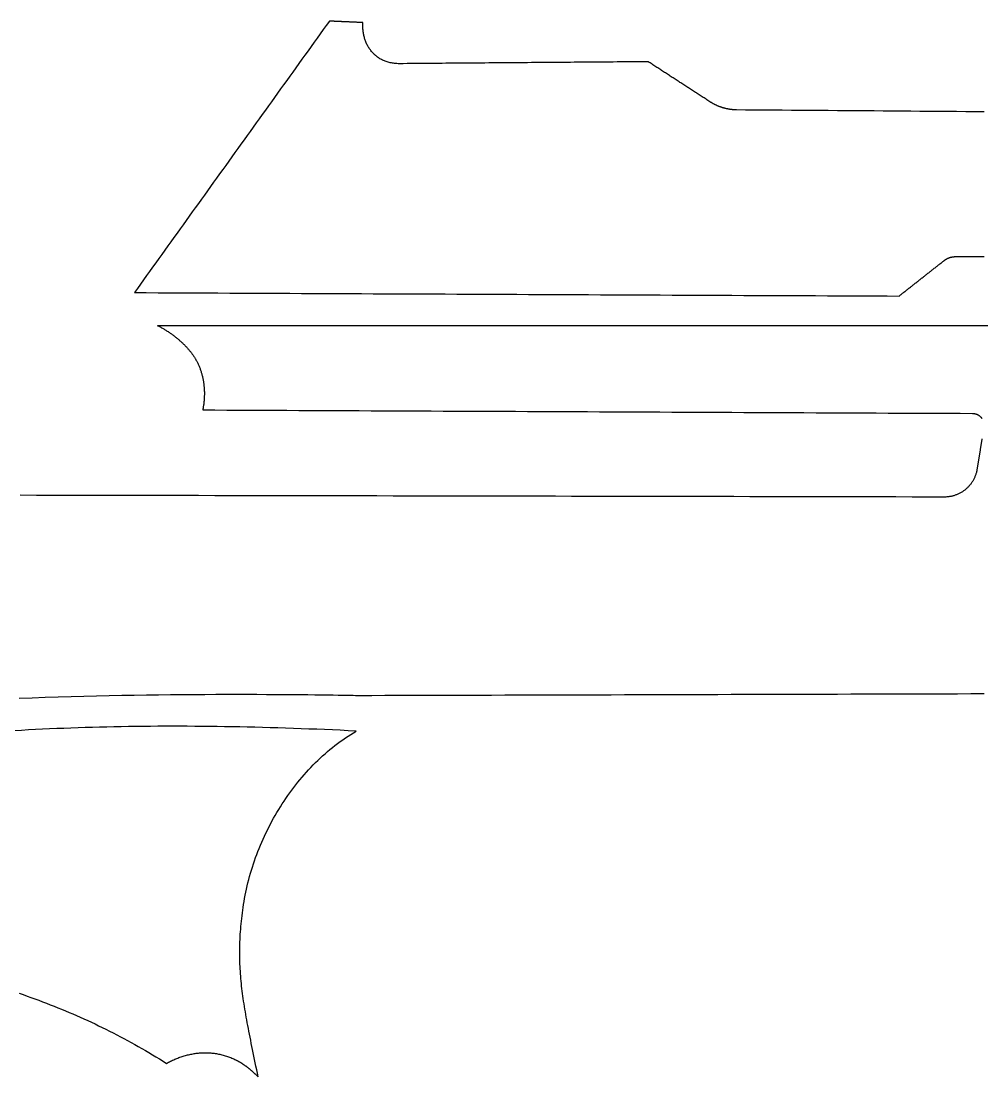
# Model space of a CAD drawing. Header units: metres. Extents: x 163 to 291, y -139 to -55.
# Drawn here: x 194.17 to 225.81, y -91.34 to -56.57 of the extents above; entities that cross this region are included whole.
import ezdxf

# ---------------------------------------------------------------- set-up
doc = ezdxf.new("R2010")
doc.units = ezdxf.units.M

msp = doc.modelspace()

# ---------------------------------------------------------------- linework, layer by layer
for points in [[(225.881438, -59.554618), (225.579432, -59.552332), (225.277426, -59.550046), (224.97542, -59.54776), (224.673414, -59.545474), (224.371408, -59.543188), (224.069402, -59.540902), (223.767396, -59.538616), (223.46539, -59.53633), (223.163384, -59.534044), (222.861378, -59.531758), (222.559372, -59.529472), (222.257366, -59.527186), (221.95536, -59.5249), (221.653354, -59.522614), (221.351348, -59.520328), (221.049342, -59.518042), (220.747336, -59.515756), (220.44533, -59.51347), (220.143324, -59.511184), (219.841318, -59.508898), (219.539312, -59.506612), (219.237306, -59.504326), (218.9353, -59.50204), (218.633294, -59.499754), (218.331288, -59.497468), (218.029282, -59.495182), (217.727276, -59.492896), (217.712798, -59.492388), (217.69832, -59.49188), (217.683842, -59.491118), (217.669364, -59.490356), (217.654886, -59.48934), (217.640408, -59.488324), (217.62593, -59.487054), (217.611452, -59.485784), (217.596974, -59.48426), (217.582496, -59.482736), (217.568018, -59.480958), (217.55354, -59.47918), (217.539062, -59.477148), (217.524584, -59.475116), (217.510106, -59.473084), (217.495882, -59.470798), (217.481658, -59.468512), (217.467434, -59.465972), (217.45321, -59.463432), (217.438986, -59.460638), (217.424762, -59.457844), (217.410538, -59.454796), (217.396314, -59.451748), (217.38209, -59.448446), (217.36812, -59.445144), (217.35415, -59.441588), (217.34018, -59.438032), (217.32621, -59.434222), (217.31224, -59.430412), (217.29827, -59.426348), (217.2843, -59.422284), (217.27033, -59.417966), (217.256614, -59.413648), (217.242898, -59.409076), (217.229182, -59.404504), (217.215466, -59.399932), (217.20175, -59.395106), (217.188034, -59.39028), (217.174572, -59.3852), (217.16111, -59.38012), (217.147648, -59.374786), (217.134186, -59.369452), (217.120724, -59.363864), (217.107262, -59.358276), (217.094054, -59.352434), (217.080846, -59.346592), (217.067638, -59.340496), (217.05443, -59.3344), (217.041222, -59.328304), (217.028268, -59.321954), (217.015314, -59.315604), (217.00236, -59.309), (216.989406, -59.302396), (216.976452, -59.295538), (216.963752, -59.28868), (216.951052, -59.281568), (216.938352, -59.274456), (216.925652, -59.267344), (216.913206, -59.259978), (216.90076, -59.252612), (216.888314, -59.244992), (216.875868, -59.237372), (216.863422, -59.229498), (216.85123, -59.221624), (216.81948, -59.20105), (216.78773, -59.180476), (216.75598, -59.159902), (216.72423, -59.139328), (216.69248, -59.118754), (216.66073, -59.09818), (216.62898, -59.077606), (216.59723, -59.057032), (216.56548, -59.036458), (216.53373, -59.015884), (216.50198, -58.99531), (216.47023, -58.974736), (216.43848, -58.954162), (216.40673, -58.933588), (216.37498, -58.913014), (216.34323, -58.89244), (216.31148, -58.871866), (216.27973, -58.851292), (216.24798, -58.830718), (216.21623, -58.810144), (216.18448, -58.78957), (216.15273, -58.768996), (216.12098, -58.748422), (216.08923, -58.727848), (216.05748, -58.707274), (216.02573, -58.6867), (215.99398, -58.666126), (215.96223, -58.645552), (215.93048, -58.624978), (215.89873, -58.604404), (215.86698, -58.58383), (215.83523, -58.563256), (215.80348, -58.542682), (215.77173, -58.522108), (215.73998, -58.501534), (215.70823, -58.48096), (215.67648, -58.460386), (215.64473, -58.439812), (215.61298, -58.419238), (215.58123, -58.398664), (215.54948, -58.37809), (215.51773, -58.357516), (215.48598, -58.336942), (215.45423, -58.316368), (215.42248, -58.295794), (215.39073, -58.27522), (215.35898, -58.254646), (215.32723, -58.234072), (215.29548, -58.213498), (215.26373, -58.192924), (215.23198, -58.17235), (215.20023, -58.151776), (215.16848, -58.131202), (215.13673, -58.110628), (215.10498, -58.090054), (215.07323, -58.06948), (215.04148, -58.048906), (215.00973, -58.028332), (214.97798, -58.007758), (214.94623, -57.987184), (214.91448, -57.96661), (214.88273, -57.946036), (214.85098, -57.925462), (214.81923, -57.904888), (214.691214, -57.905904), (214.563198, -57.90692), (214.435182, -57.907936), (214.307166, -57.908952), (214.17915, -57.909968), (214.051134, -57.910984), (213.923118, -57.912), (213.795102, -57.913016), (213.667086, -57.914032), (213.53907, -57.915048), (213.411054, -57.916064), (213.283038, -57.91708), (213.155022, -57.918096), (213.027006, -57.919112), (212.89899, -57.920128), (212.770974, -57.921144), (212.642958, -57.92216), (212.514942, -57.923176), (212.386926, -57.924192), (212.25891, -57.925208), (212.130894, -57.926224), (212.002878, -57.92724), (211.874862, -57.928256), (211.746846, -57.929272), (211.61883, -57.930288), (211.490814, -57.931304), (211.362798, -57.93232), (211.234782, -57.933336), (211.106766, -57.934352), (210.97875, -57.935368), (210.850734, -57.936384), (210.722718, -57.9374), (210.594702, -57.938416), (210.466686, -57.939432), (210.33867, -57.940448), (210.210654, -57.941464), (210.082638, -57.94248), (209.954622, -57.943496), (209.826606, -57.944512), (209.69859, -57.945528), (209.570574, -57.946544), (209.442558, -57.94756), (209.314542, -57.948576), (209.186526, -57.949592), (209.05851, -57.950608), (208.930494, -57.951624), (208.802478, -57.95264), (208.674462, -57.953656), (208.546446, -57.954672), (208.41843, -57.955688), (208.290414, -57.956704), (208.162398, -57.95772), (208.034382, -57.958736), (207.906366, -57.959752), (207.77835, -57.960768), (207.650334, -57.961784), (207.522318, -57.9628), (207.394302, -57.963816), (207.266286, -57.964832), (207.13827, -57.965848), (207.010254, -57.966864), (206.882238, -57.96788), (206.754222, -57.968896), (206.626206, -57.969912), (206.586582, -57.969404), (206.54772, -57.96788), (206.50962, -57.96534), (206.472028, -57.961784), (206.435198, -57.957466), (206.398876, -57.952132), (206.363316, -57.945782), (206.328518, -57.93867), (206.294228, -57.930542), (206.2607, -57.921652), (206.22768, -57.912), (206.195422, -57.901332), (206.163926, -57.889902), (206.132938, -57.87771), (206.102712, -57.864756), (206.073248, -57.85104), (206.044292, -57.836562), (206.016098, -57.821322), (205.988412, -57.80532), (205.961488, -57.788556), (205.935326, -57.771284), (205.909672, -57.75325), (205.88478, -57.734454), (205.860396, -57.71515), (205.836774, -57.695338), (205.813914, -57.674764), (205.791562, -57.653682), (205.769972, -57.632092), (205.74889, -57.60974), (205.72857, -57.58688), (205.708758, -57.563512), (205.689708, -57.539636), (205.67142, -57.515252), (205.65364, -57.490614), (205.636622, -57.465468), (205.620112, -57.439814), (205.604364, -57.413906), (205.589378, -57.38749), (205.5749, -57.36082), (205.561184, -57.333642), (205.547976, -57.30621), (205.53553, -57.27827), (205.523846, -57.250076), (205.51267, -57.221628), (205.502256, -57.192926), (205.49235, -57.16397), (205.483206, -57.13476), (205.47457, -57.105296), (205.466696, -57.075578), (205.459584, -57.045606), (205.45298, -57.015634), (205.447138, -56.985408), (205.441804, -56.954928), (205.437232, -56.924448), (205.433168, -56.893968), (205.429866, -56.863234), (205.427326, -56.8325), (205.425294, -56.801766), (205.424024, -56.770778), (205.423262, -56.73979), (205.423262, -56.708802), (205.42377, -56.677814), (205.42504, -56.646826), (205.427072, -56.616092), (205.4098, -56.61533), (205.392528, -56.614568), (205.375256, -56.613806), (205.357984, -56.613044), (205.340712, -56.612282), (205.32344, -56.61152), (205.306168, -56.610758), (205.288896, -56.609996), (205.271624, -56.609234), (205.254352, -56.608472), (205.23708, -56.60771), (205.219808, -56.606948), (205.202536, -56.606186), (205.185264, -56.605424), (205.167992, -56.604662), (205.15072, -56.6039), (205.133448, -56.603138), (205.116176, -56.602376), (205.098904, -56.601614), (205.081632, -56.600852), (205.06436, -56.60009), (205.047088, -56.599328), (205.029816, -56.598566), (205.012544, -56.597804), (204.995272, -56.597042), (204.978, -56.59628), (204.960728, -56.595518), (204.943456, -56.594756), (204.926184, -56.593994), (204.908912, -56.593232), (204.89164, -56.59247), (204.874368, -56.591708), (204.857096, -56.590946), (204.839824, -56.590184), (204.822552, -56.589422), (204.80528, -56.58866), (204.788008, -56.587898), (204.770736, -56.587136), (204.753464, -56.586374), (204.736192, -56.585612), (204.71892, -56.58485), (204.701648, -56.584088), (204.684376, -56.583326), (204.667104, -56.582564), (204.649832, -56.581802), (204.63256, -56.58104), (204.615288, -56.580278), (204.598016, -56.579516), (204.580744, -56.578754), (204.563472, -56.577992), (204.5462, -56.57723), (204.528928, -56.576468), (204.511656, -56.575706), (204.494384, -56.574944), (204.477112, -56.574182), (204.45984, -56.57342), (204.442568, -56.572658), (204.425296, -56.571896), (204.408024, -56.571134), (204.390752, -56.570372), (204.37348, -56.56961), (204.356208, -56.568848), (204.338936, -56.568086), (204.321664, -56.567324), (204.221334, -56.707024), (204.121004, -56.846724), (204.020674, -56.986424), (203.920344, -57.126124), (203.820014, -57.265824), (203.719684, -57.405524), (203.619354, -57.545224), (203.519024, -57.684924), (203.418694, -57.824624), (203.318364, -57.964324), (203.218034, -58.104024), (203.117704, -58.243724), (203.017374, -58.383424), (202.917044, -58.523124), (202.816714, -58.662824), (202.716384, -58.802524), (202.616054, -58.942224), (202.515724, -59.081924), (202.415394, -59.221624), (202.315064, -59.361324), (202.214734, -59.501024), (202.114404, -59.640724), (202.014074, -59.780424), (201.913744, -59.920124), (201.813414, -60.059824), (201.713084, -60.199524), (201.612754, -60.339224), (201.512424, -60.478924), (201.412094, -60.618624), (201.311764, -60.758324), (201.211434, -60.898024), (201.111104, -61.037724), (201.010774, -61.177424), (200.910444, -61.317124), (200.810114, -61.456824), (200.709784, -61.596524), (200.609454, -61.736224), (200.509124, -61.875924), (200.408794, -62.015624), (200.308464, -62.155324), (200.208134, -62.295024), (200.107804, -62.434724), (200.007474, -62.574424), (199.907144, -62.714124), (199.806814, -62.853824), (199.706484, -62.993524), (199.606154, -63.133224), (199.505824, -63.272924), (199.405494, -63.412624), (199.305164, -63.552324), (199.204834, -63.692024), (199.104504, -63.831724), (199.004174, -63.971424), (198.903844, -64.111124), (198.803514, -64.250824), (198.703184, -64.390524), (198.602854, -64.530224), (198.502524, -64.669924), (198.402194, -64.809624), (198.301864, -64.949324), (198.201534, -65.089024), (198.101204, -65.228724), (198.000874, -65.368424), (197.900544, -65.508124), (198.29399, -65.509902), (198.687436, -65.51168), (199.080882, -65.513458), (199.474328, -65.515236), (199.867774, -65.517014), (200.26122, -65.518792), (200.654666, -65.52057), (201.048112, -65.522348), (201.441558, -65.524126), (201.835004, -65.525904), (202.22845, -65.527682), (202.621896, -65.52946), (203.015342, -65.531238), (203.408788, -65.533016), (203.802234, -65.534794), (204.19568, -65.536572), (204.589126, -65.53835), (204.982572, -65.540128), (205.376018, -65.541906), (205.769464, -65.543684), (206.16291, -65.545462), (206.556356, -65.54724), (206.949802, -65.549018), (207.343248, -65.550796), (207.736694, -65.552574), (208.13014, -65.554352), (208.523586, -65.55613), (208.917032, -65.557908), (209.310478, -65.559686), (209.703924, -65.561464), (210.09737, -65.563242), (210.490816, -65.56502), (210.884262, -65.566798), (211.277708, -65.568576), (211.671154, -65.570354), (212.0646, -65.572132), (212.458046, -65.57391), (212.851492, -65.575688), (213.244938, -65.577466), (213.638384, -65.579244), (214.03183, -65.581022), (214.425276, -65.5828), (214.818722, -65.584578), (215.212168, -65.586356), (215.605614, -65.588134), (215.99906, -65.589912), (216.392506, -65.59169), (216.785952, -65.593468), (217.179398, -65.595246), (217.572844, -65.597024), (217.96629, -65.598802), (218.359736, -65.60058), (218.753182, -65.602358), (219.146628, -65.604136), (219.540074, -65.605914), (219.93352, -65.607692), (220.326966, -65.60947), (220.720412, -65.611248), (221.113858, -65.613026), (221.507304, -65.614804), (221.90075, -65.616582), (222.294196, -65.61836), (222.687642, -65.620138), (223.081088, -65.621916), (223.104202, -65.603628), (223.12757, -65.58534), (223.150684, -65.567052), (223.174052, -65.548764), (223.197166, -65.530476), (223.220534, -65.512188), (223.243648, -65.4939), (223.267016, -65.475612), (223.29013, -65.457324), (223.313244, -65.439036), (223.336612, -65.420748), (223.359726, -65.40246), (223.383094, -65.384172), (223.406208, -65.365884), (223.429576, -65.347596), (223.45269, -65.329308), (223.476058, -65.31102), (223.499172, -65.292732), (223.52254, -65.274444), (223.545654, -65.256156), (223.568768, -65.237868), (223.592136, -65.21958), (223.61525, -65.201292), (223.638618, -65.183004), (223.661732, -65.164716), (223.6851, -65.146428), (223.708214, -65.12814), (223.731582, -65.109852), (223.754696, -65.091564), (223.778064, -65.073276), (223.801178, -65.054988), (223.824546, -65.0367), (223.84766, -65.018412), (223.870774, -65.000124), (223.894142, -64.981836), (223.917256, -64.963548), (223.940624, -64.94526), (223.963738, -64.926972), (223.987106, -64.908684), (224.01022, -64.890396), (224.033588, -64.872108), (224.056702, -64.85382), (224.08007, -64.835532), (224.103184, -64.817244), (224.126552, -64.798956), (224.149666, -64.780668), (224.17278, -64.76238), (224.196148, -64.744092), (224.219262, -64.725804), (224.24263, -64.707516), (224.265744, -64.689228), (224.289112, -64.67094), (224.312226, -64.652652), (224.335594, -64.634364), (224.358708, -64.616076), (224.382076, -64.597788), (224.40519, -64.5795), (224.428558, -64.561212), (224.451672, -64.542924), (224.474786, -64.524636), (224.498154, -64.506348), (224.521268, -64.48806), (224.544636, -64.469772), (224.56775, -64.451484), (224.57283, -64.447674), (224.57791, -64.443864), (224.58299, -64.440054), (224.58807, -64.436244), (224.59315, -64.432688), (224.59823, -64.429132), (224.60331, -64.425576), (224.608644, -64.42202), (224.613978, -64.418718), (224.619312, -64.415416), (224.624646, -64.412114), (224.62998, -64.408812), (224.635314, -64.40551), (224.640648, -64.402462), (224.645982, -64.399414), (224.651316, -64.396366), (224.656904, -64.393318), (224.662492, -64.390524), (224.66808, -64.38773), (224.673668, -64.384936), (224.679256, -64.382142), (224.684844, -64.379602), (224.690432, -64.377062), (224.69602, -64.374522), (224.701608, -64.371982), (224.70745, -64.369442), (224.713292, -64.367156), (224.719134, -64.36487), (224.724976, -64.362584), (224.730818, -64.360298), (224.73666, -64.358266), (224.742502, -64.356234), (224.748344, -64.354202), (224.754186, -64.35217), (224.760028, -64.350392), (224.76587, -64.348614), (224.771712, -64.346836), (224.777554, -64.345058), (224.78365, -64.343534), (224.789746, -64.34201), (224.795842, -64.340486), (224.801938, -64.338962), (224.808034, -64.337692), (224.81413, -64.336422), (224.820226, -64.335152), (224.826322, -64.333882), (224.832418, -64.332866), (224.838514, -64.33185), (224.84461, -64.330834), (224.850706, -64.329818), (224.856802, -64.329056), (224.862898, -64.328294), (224.868994, -64.327532), (224.87509, -64.32677), (224.881186, -64.326262), (224.887282, -64.325754), (224.893632, -64.325246), (224.899982, -64.324738), (224.906332, -64.324484), (224.912682, -64.32423), (224.919032, -64.323976), (224.925382, -64.323722), (224.931732, -64.323722), (224.938082, -64.323722), (225.043492, -64.323722), (225.148902, -64.323722), (225.254312, -64.323722), (225.359722, -64.323722), (225.465132, -64.323722), (225.570542, -64.323722), (225.675952, -64.323722), (225.781362, -64.323722), (225.886772, -64.323722)], [(198.65467, -66.588132), (198.6788, -66.600324), (198.702676, -66.61277), (198.726552, -66.62547), (198.750428, -66.638424), (198.774304, -66.651378), (198.79818, -66.664586), (198.822056, -66.678048), (198.845678, -66.691764), (198.8693, -66.705734), (198.892922, -66.719958), (198.91629, -66.734182), (198.939658, -66.74866), (198.963026, -66.763392), (198.98614, -66.778378), (199.009254, -66.793364), (199.032114, -66.808604), (199.054974, -66.824098), (199.077834, -66.839846), (199.10044, -66.855594), (199.123046, -66.871596), (199.145398, -66.887852), (199.16775, -66.904108), (199.189848, -66.920618), (199.211692, -66.937128), (199.233536, -66.953892), (199.255126, -66.97091), (199.276716, -66.987928), (199.298052, -67.0052), (199.319134, -67.022472), (199.340216, -67.039998), (199.361044, -67.057524), (199.381618, -67.075304), (199.401938, -67.093084), (199.422258, -67.111118), (199.442324, -67.129152), (199.462136, -67.14744), (199.481694, -67.165728), (199.500998, -67.18427), (199.520302, -67.202812), (199.539352, -67.221608), (199.558148, -67.240404), (199.57669, -67.259454), (199.594978, -67.278504), (199.613012, -67.297554), (199.630792, -67.316858), (199.648318, -67.336162), (199.66559, -67.355466), (199.682608, -67.375024), (199.699372, -67.394582), (199.715882, -67.41414), (199.732138, -67.433952), (199.74814, -67.453764), (199.763634, -67.473576), (199.778874, -67.493388), (199.79386, -67.513454), (199.808592, -67.53352), (199.82307, -67.553586), (199.83704, -67.573652), (199.850756, -67.593718), (199.864218, -67.614038), (199.877172, -67.634358), (199.889872, -67.654678), (199.902318, -67.674998), (199.914256, -67.695318), (199.927464, -67.718432), (199.940418, -67.7418), (199.953118, -67.765422), (199.965564, -67.789044), (199.977502, -67.81292), (199.989186, -67.83705), (200.000616, -67.86118), (200.011792, -67.885564), (200.02246, -67.909948), (200.032874, -67.934586), (200.043034, -67.959478), (200.05294, -67.98437), (200.062338, -68.009516), (200.071482, -68.034662), (200.080372, -68.060062), (200.089008, -68.085462), (200.097136, -68.111116), (200.10501, -68.13677), (200.11263, -68.162424), (200.119996, -68.188332), (200.127108, -68.21424), (200.133712, -68.240402), (200.140062, -68.266564), (200.146158, -68.292726), (200.152, -68.319142), (200.157588, -68.345558), (200.162668, -68.371974), (200.167494, -68.398644), (200.172066, -68.425314), (200.176384, -68.451984), (200.180448, -68.478654), (200.184258, -68.505578), (200.18756, -68.532502), (200.190608, -68.559426), (200.193402, -68.58635), (200.195942, -68.613274), (200.198228, -68.640452), (200.20026, -68.66763), (200.202038, -68.694808), (200.203308, -68.721986), (200.204324, -68.749164), (200.205086, -68.776342), (200.205594, -68.80352), (200.205848, -68.830698), (200.205848, -68.857876), (200.205594, -68.885054), (200.204832, -68.912232), (200.203816, -68.93941), (200.202546, -68.966588), (200.201022, -68.993766), (200.199244, -69.020944), (200.197212, -69.048122), (200.194926, -69.0753), (200.192386, -69.102478), (200.189592, -69.129656), (200.186544, -69.156834), (200.183242, -69.184012), (200.179432, -69.21119), (200.175368, -69.238114), (200.17105, -69.265038), (200.166478, -69.291962), (200.161652, -69.318886), (200.156572, -69.34581), (200.151238, -69.37248), (200.547224, -69.374258), (200.94321, -69.376036), (201.339196, -69.377814), (201.735182, -69.379592), (202.131168, -69.38137), (202.527154, -69.383148), (202.92314, -69.384926), (203.319126, -69.386704), (203.715112, -69.388482), (204.111098, -69.39026), (204.507084, -69.392038), (204.90307, -69.393816), (205.299056, -69.395594), (205.695042, -69.397372), (206.091028, -69.39915), (206.487014, -69.400928), (206.883, -69.402706), (207.278986, -69.404484), (207.674972, -69.406262), (208.070958, -69.40804), (208.466944, -69.409818), (208.86293, -69.411596), (209.258916, -69.413374), (209.654902, -69.415152), (210.050888, -69.41693), (210.446874, -69.418708), (210.84286, -69.420486), (211.238846, -69.422264), (211.634832, -69.424042), (212.030818, -69.42582), (212.426804, -69.427598), (212.82279, -69.429376), (213.218776, -69.431154), (213.614762, -69.432932), (214.010748, -69.43471), (214.406734, -69.436488), (214.80272, -69.438266), (215.198706, -69.440044), (215.594692, -69.441822), (215.990678, -69.4436), (216.386664, -69.445378), (216.78265, -69.447156), (217.178636, -69.448934), (217.574622, -69.450712), (217.970608, -69.45249), (218.366594, -69.454268), (218.76258, -69.456046), (219.158566, -69.457824), (219.554552, -69.459602), (219.950538, -69.46138), (220.346524, -69.463158), (220.74251, -69.464936), (221.138496, -69.466714), (221.534482, -69.468492), (221.930468, -69.47027), (222.326454, -69.472048), (222.72244, -69.473826), (223.118426, -69.475604), (223.514412, -69.477382), (223.910398, -69.47916), (224.306384, -69.480938), (224.70237, -69.482716), (225.098356, -69.484494), (225.494342, -69.486272), (225.505518, -69.486526), (225.51644, -69.487034), (225.527362, -69.487796), (225.538284, -69.488812), (225.548952, -69.490336), (225.55962, -69.492114), (225.570034, -69.494146), (225.580448, -69.496432), (225.590862, -69.498972), (225.601022, -69.501766), (225.611182, -69.504814), (225.621088, -69.508116), (225.630994, -69.511672), (225.640646, -69.515482), (225.650298, -69.519546), (225.659696, -69.523864), (225.66884, -69.528436), (225.677984, -69.533262), (225.686874, -69.538342), (225.695764, -69.543676), (225.7044, -69.549264), (225.712782, -69.555106), (225.721164, -69.560948), (225.729292, -69.567044), (225.737166, -69.573394), (225.74504, -69.579998), (225.75266, -69.586856), (225.760026, -69.593714), (225.767392, -69.600826), (225.774504, -69.608192), (225.781362, -69.615812), (225.787966, -69.623432), (225.794316, -69.631306), (225.800666, -69.639434), (225.806762, -69.647562), (225.812604, -69.655944)], [(226.387914, -66.599308), (225.18243, -66.599308), (223.976946, -66.599308), (222.771462, -66.599308), (221.565978, -66.599308), (220.360494, -66.599308), (219.15501, -66.599308), (217.949526, -66.599308), (216.744042, -66.599308), (215.538558, -66.599308), (214.333074, -66.599308), (213.12759, -66.599308), (211.922106, -66.599308), (210.716622, -66.599308), (209.511138, -66.599308), (208.305654, -66.599308), (207.10017, -66.599308), (205.894686, -66.599308), (204.689202, -66.599308), (203.483718, -66.599308), (202.278234, -66.599308), (201.07275, -66.599308), (199.867266, -66.599308), (198.661782, -66.599308)], [(225.810826, -70.32879), (225.80727, -70.350634), (225.803714, -70.372478), (225.800158, -70.394322), (225.796602, -70.416166), (225.793046, -70.43801), (225.78949, -70.459854), (225.785934, -70.481698), (225.782378, -70.503542), (225.778822, -70.525386), (225.775266, -70.54723), (225.77171, -70.569074), (225.768154, -70.590918), (225.764598, -70.612762), (225.761042, -70.634606), (225.757486, -70.65645), (225.75393, -70.678294), (225.750374, -70.700138), (225.746818, -70.721982), (225.743262, -70.743826), (225.739706, -70.76567), (225.73615, -70.787514), (225.732594, -70.809358), (225.729038, -70.831202), (225.725482, -70.853046), (225.721926, -70.87489), (225.71837, -70.896734), (225.714814, -70.918578), (225.711258, -70.940422), (225.707702, -70.962266), (225.704146, -70.98411), (225.70059, -71.005954), (225.697034, -71.027798), (225.693478, -71.049642), (225.689922, -71.071486), (225.686366, -71.09333), (225.68281, -71.115174), (225.679254, -71.137018), (225.675698, -71.158862), (225.672142, -71.180706), (225.668586, -71.20255), (225.66503, -71.224394), (225.661474, -71.246238), (225.657918, -71.268082), (225.654362, -71.289926), (225.650806, -71.31177), (225.64725, -71.333614), (225.642932, -71.357998), (225.638106, -71.382382), (225.632772, -71.406512), (225.62693, -71.430388), (225.62058, -71.45401), (225.613722, -71.477378), (225.606356, -71.500492), (225.598482, -71.523352), (225.5901, -71.545958), (225.58121, -71.56831), (225.571812, -71.590408), (225.561906, -71.612252), (225.551746, -71.633842), (225.541078, -71.655178), (225.529902, -71.67626), (225.518218, -71.697088), (225.50628, -71.717662), (225.493834, -71.737728), (225.48088, -71.75754), (225.467672, -71.777098), (225.453956, -71.796402), (225.439986, -71.815198), (225.425508, -71.83374), (225.410522, -71.852028), (225.395282, -71.869808), (225.379534, -71.887334), (225.363532, -71.904606), (225.347276, -71.92137), (225.330512, -71.93788), (225.313494, -71.953882), (225.296222, -71.96963), (225.278442, -71.98487), (225.260408, -71.999856), (225.24212, -72.014334), (225.223324, -72.028558), (225.204274, -72.042274), (225.18497, -72.055736), (225.165412, -72.06869), (225.1456, -72.081136), (225.125534, -72.093328), (225.105214, -72.105012), (225.08464, -72.116188), (225.063812, -72.12711), (225.04273, -72.137524), (225.021394, -72.14743), (224.999804, -72.156828), (224.97796, -72.165718), (224.955862, -72.174354), (224.93351, -72.182482), (224.910904, -72.190102), (224.888044, -72.197214), (224.86493, -72.203818), (224.841816, -72.209914), (224.818448, -72.215502), (224.794826, -72.220582), (224.771204, -72.225154), (224.747328, -72.229218), (224.723198, -72.232774), (224.699068, -72.235822), (224.674684, -72.238362), (224.6503, -72.24014), (224.625662, -72.24141), (224.601024, -72.242172), (224.576132, -72.242426), (224.042478, -72.24141), (223.50857, -72.240394), (222.974662, -72.239378), (222.440754, -72.238362), (221.906846, -72.237346), (221.372938, -72.23633), (220.83903, -72.235314), (220.305122, -72.234298), (219.771214, -72.233282), (219.23756, -72.232266), (218.703652, -72.23125), (218.169744, -72.230234), (217.635836, -72.229218), (217.101928, -72.228202), (216.56802, -72.227186), (216.034112, -72.22617), (215.500204, -72.225154), (214.966296, -72.224138), (214.432642, -72.223122), (213.898734, -72.222106), (213.364826, -72.22109), (212.830918, -72.220074), (212.29701, -72.219058), (211.763102, -72.218042), (211.229194, -72.217026), (210.695286, -72.21601), (210.161378, -72.214994), (209.627724, -72.213978), (209.093816, -72.212962), (208.559908, -72.211946), (208.026, -72.21093), (207.492092, -72.209914), (206.958184, -72.208898), (206.424276, -72.207882), (205.890368, -72.206866), (205.35646, -72.20585), (204.822806, -72.204834), (204.288898, -72.203818), (203.75499, -72.202802), (203.221082, -72.201786), (202.687174, -72.20077), (202.153266, -72.199754), (201.619358, -72.198738), (201.08545, -72.197722), (200.551542, -72.196706), (200.017888, -72.19569), (199.48398, -72.194674), (198.950072, -72.193658), (198.416164, -72.192642), (197.882256, -72.191626), (197.348348, -72.19061), (196.81444, -72.189594), (196.280532, -72.188578), (195.746878, -72.187562), (195.21297, -72.186546), (194.679062, -72.18553), (194.145154, -72.184514)], [(194.111372, -78.865476), (194.5386, -78.849474), (194.965574, -78.834742), (195.391532, -78.82128), (195.81622, -78.809088), (196.238622, -78.797912), (196.658484, -78.788006), (197.075044, -78.779116), (197.487794, -78.771242), (197.896226, -78.764384), (198.299832, -78.758288), (198.69785, -78.753208), (199.089772, -78.74889), (199.47509, -78.745334), (199.853042, -78.74254), (200.223374, -78.740508), (200.58507, -78.738984), (200.937876, -78.738222), (201.281284, -78.737968), (201.614532, -78.738222), (201.937112, -78.738984), (202.248516, -78.74), (202.547982, -78.741524), (202.835002, -78.743302), (203.109068, -78.745334), (203.369672, -78.74762), (203.616306, -78.749906), (203.848208, -78.752446), (204.06487, -78.754986), (204.26553, -78.757526), (204.449934, -78.760066), (204.61732, -78.762606), (204.76718, -78.764892), (204.899006, -78.767178), (205.012036, -78.76921), (205.105762, -78.770988), (205.179676, -78.772512), (205.23327, -78.773528), (205.265782, -78.77429), (205.276704, -78.774544), (205.715108, -78.773274), (206.153512, -78.772004), (206.591916, -78.770734), (207.03032, -78.769464), (207.468724, -78.768194), (207.907128, -78.766924), (208.345532, -78.765654), (208.783936, -78.764384), (209.22234, -78.763114), (209.660744, -78.761844), (210.099148, -78.760574), (210.537552, -78.759304), (210.975956, -78.758034), (211.41436, -78.756764), (211.852764, -78.755494), (212.291168, -78.754224), (212.729572, -78.752954), (213.167976, -78.751684), (213.60638, -78.750414), (214.044784, -78.749144), (214.483188, -78.747874), (214.921592, -78.746604), (215.359996, -78.745334), (215.7984, -78.744064), (216.236804, -78.742794), (216.675208, -78.741524), (217.113612, -78.740254), (217.552016, -78.738984), (217.99042, -78.737714), (218.428824, -78.736444), (218.867228, -78.735174), (219.305632, -78.733904), (219.744036, -78.732634), (220.18244, -78.731364), (220.620844, -78.730094), (221.059248, -78.728824), (221.497652, -78.727554), (221.936056, -78.726284), (222.37446, -78.725014), (222.812864, -78.723744), (223.251268, -78.722474), (223.689672, -78.721204), (224.128076, -78.719934), (224.56648, -78.718664), (225.004884, -78.717394), (225.443288, -78.716124), (225.881692, -78.714854)], [(194.10934, -88.584786), (194.239134, -88.629744), (194.36842, -88.67521), (194.497198, -88.721184), (194.625214, -88.76792), (194.752722, -88.815164), (194.879722, -88.862916), (195.00596, -88.911176), (195.13169, -88.960198), (195.256912, -89.009728), (195.381626, -89.059766), (195.505832, -89.110566), (195.62953, -89.161874), (195.752974, -89.213944), (195.87591, -89.266522), (195.998338, -89.319862), (196.120512, -89.37371), (196.242178, -89.42832), (196.363336, -89.483692), (196.48424, -89.539572), (196.60489, -89.596214), (196.725032, -89.653618), (196.84492, -89.711784), (196.964554, -89.770712), (197.08368, -89.830402), (197.202552, -89.890854), (197.32117, -89.952068), (197.439534, -90.014044), (197.557644, -90.076782), (197.6755, -90.140282), (197.793356, -90.204544), (197.910958, -90.269568), (198.028306, -90.335354), (198.1454, -90.402156), (198.262494, -90.46972), (198.379334, -90.538046), (198.496174, -90.607388), (198.61276, -90.677492), (198.729346, -90.748612), (198.845932, -90.820494), (198.962518, -90.893392), (198.995284, -90.875104), (199.028304, -90.857324), (199.061578, -90.839798), (199.094852, -90.82278), (199.12838, -90.80627), (199.162162, -90.790268), (199.196198, -90.774774), (199.230234, -90.759534), (199.264524, -90.744802), (199.299068, -90.730578), (199.333612, -90.716862), (199.36841, -90.703654), (199.403462, -90.690954), (199.438514, -90.678762), (199.47382, -90.667078), (199.509126, -90.655902), (199.544686, -90.645234), (199.580246, -90.635074), (199.61606, -90.625422), (199.651874, -90.616278), (199.687688, -90.607642), (199.723756, -90.599514), (199.759824, -90.591894), (199.795892, -90.584782), (199.832214, -90.578178), (199.868536, -90.572082), (199.904858, -90.566748), (199.941434, -90.561922), (199.97801, -90.557604), (200.014586, -90.553794), (200.051162, -90.550492), (200.087738, -90.547952), (200.124314, -90.54592), (200.161144, -90.544396), (200.197974, -90.54338), (200.234804, -90.543126), (200.271634, -90.54338), (200.308464, -90.544142), (200.345294, -90.545412), (200.382124, -90.547444), (200.418954, -90.549984), (200.455784, -90.553286), (200.492614, -90.557096), (200.529444, -90.561414), (200.56602, -90.566494), (200.602596, -90.572082), (200.639172, -90.578432), (200.675748, -90.58529), (200.712324, -90.59291), (200.748646, -90.601038), (200.784968, -90.609928), (200.82129, -90.619326), (200.857612, -90.629486), (200.89368, -90.640154), (200.929748, -90.651584), (200.965562, -90.663522), (201.001376, -90.676222), (201.03719, -90.68943), (201.07275, -90.7034), (201.10831, -90.718132), (201.143616, -90.733372), (201.178922, -90.749374), (201.213974, -90.766138), (201.249026, -90.78341), (201.260964, -90.789506), (201.272902, -90.795602), (201.28484, -90.801952), (201.296778, -90.808302), (201.308716, -90.814652), (201.320654, -90.821256), (201.332592, -90.82786), (201.34453, -90.834464), (201.356214, -90.841322), (201.367898, -90.84818), (201.379582, -90.855292), (201.391266, -90.862404), (201.40295, -90.869516), (201.414634, -90.876882), (201.426318, -90.884248), (201.438002, -90.891614), (201.449686, -90.899234), (201.46137, -90.906854), (201.473054, -90.914474), (201.484738, -90.922348), (201.496422, -90.930222), (201.508106, -90.938096), (201.51979, -90.946224), (201.531474, -90.954352), (201.543158, -90.96248), (201.554842, -90.970862), (201.566526, -90.979244), (201.57821, -90.987626), (201.58964, -90.996262), (201.60107, -91.004898), (201.6125, -91.013534), (201.62393, -91.02217), (201.63536, -91.03106), (201.64679, -91.03995), (201.65822, -91.04884), (201.66965, -91.057984), (201.68108, -91.067128), (201.69251, -91.076272), (201.70394, -91.085416), (201.71537, -91.094814), (201.726546, -91.104212), (201.737722, -91.11361), (201.748898, -91.123262), (201.760074, -91.132914), (201.77125, -91.142566), (201.782426, -91.152218), (201.793602, -91.162124), (201.804778, -91.17203), (201.815954, -91.181936), (201.826876, -91.191842), (201.837798, -91.202002), (201.84872, -91.212162), (201.859642, -91.222322), (201.870564, -91.232482), (201.881486, -91.242896), (201.892408, -91.25331), (201.90333, -91.263724), (201.913998, -91.274138), (201.924666, -91.284806), (201.935334, -91.295474), (201.946002, -91.306142), (201.95667, -91.31681), (201.967338, -91.327478), (201.978006, -91.3384), (201.953368, -91.219528), (201.929238, -91.102688), (201.905616, -90.98788), (201.882248, -90.87485), (201.859388, -90.763852), (201.836782, -90.654632), (201.814684, -90.546936), (201.793094, -90.441018), (201.772012, -90.336624), (201.751184, -90.233754), (201.730864, -90.132408), (201.711052, -90.032586), (201.691748, -89.934288), (201.672952, -89.83726), (201.654664, -89.741502), (201.636884, -89.647014), (201.619612, -89.553796), (201.602848, -89.461848), (201.586592, -89.370916), (201.570844, -89.281), (201.555604, -89.1921), (201.540872, -89.104216), (201.526648, -89.017094), (201.512932, -88.930734), (201.499978, -88.845136), (201.487532, -88.7603), (201.475594, -88.676226), (201.464418, -88.59266), (201.45375, -88.509856), (201.44359, -88.42756), (201.434192, -88.345772), (201.425302, -88.264238), (201.417174, -88.183212), (201.409554, -88.10244), (201.402696, -88.021922), (201.396346, -87.941658), (201.390758, -87.861394), (201.385678, -87.781384), (201.38136, -87.701374), (201.377804, -87.621364), (201.374756, -87.541354), (201.37247, -87.46109), (201.370946, -87.380826), (201.370184, -87.300308), (201.370184, -87.219536), (201.370692, -87.13851), (201.371962, -87.056976), (201.373994, -86.975188), (201.376788, -86.892892), (201.380344, -86.810088), (201.384662, -86.726522), (201.389742, -86.642448), (201.395584, -86.557612), (201.402188, -86.472014), (201.409554, -86.385654), (201.417936, -86.298532), (201.42708, -86.210394), (201.436986, -86.121494), (201.447654, -86.031578), (201.459338, -85.940646), (201.471784, -85.848444), (201.484992, -85.755226), (201.499216, -85.660738), (201.514202, -85.56498), (201.531474, -85.461602), (201.55027, -85.35797), (201.57059, -85.254338), (201.592434, -85.150706), (201.615802, -85.047074), (201.640694, -84.943442), (201.66711, -84.83981), (201.69505, -84.736178), (201.72426, -84.6328), (201.754994, -84.529422), (201.787252, -84.426298), (201.82078, -84.323428), (201.855832, -84.220812), (201.892154, -84.11845), (201.93, -84.016342), (201.969116, -83.914488), (202.009502, -83.812888), (202.051412, -83.711796), (202.094592, -83.610958), (202.139042, -83.510628), (202.184762, -83.410806), (202.231752, -83.311492), (202.280012, -83.212686), (202.329542, -83.114388), (202.380342, -83.016598), (202.432412, -82.919316), (202.485752, -82.822796), (202.540362, -82.726784), (202.595988, -82.631534), (202.652884, -82.537046), (202.71105, -82.44332), (202.770232, -82.350356), (202.830684, -82.258154), (202.892152, -82.166714), (202.95489, -82.076036), (203.018644, -81.986374), (203.083414, -81.897474), (203.149454, -81.80959), (203.21651, -81.722722), (203.284582, -81.63687), (203.35367, -81.552034), (203.423774, -81.468214), (203.494894, -81.38541), (203.56703, -81.303876), (203.640182, -81.223358), (203.71435, -81.14411), (203.789534, -81.066132), (203.865734, -80.98917), (203.942696, -80.913478), (204.020674, -80.839056), (204.099668, -80.766158), (204.179424, -80.69453), (204.260196, -80.624172), (204.34173, -80.555338), (204.42428, -80.488028), (204.507592, -80.421988), (204.591666, -80.357472), (204.676756, -80.29448), (204.762608, -80.233012), (204.849222, -80.173068), (204.936598, -80.114902), (205.024736, -80.05826), (205.113636, -80.003396), (205.203298, -79.950056), (204.941932, -79.937102), (204.681328, -79.92491), (204.42174, -79.913226), (204.162914, -79.90205), (203.905104, -79.891382), (203.648056, -79.881222), (203.39177, -79.87157), (203.136246, -79.862426), (202.881738, -79.85379), (202.627992, -79.845662), (202.375008, -79.838042), (202.122786, -79.831184), (201.871326, -79.824834), (201.620628, -79.818992), (201.370692, -79.813658), (201.121518, -79.808832), (200.873106, -79.804514), (200.625456, -79.800958), (200.378568, -79.79791), (200.132442, -79.79537), (199.886824, -79.793338), (199.641968, -79.792068), (199.397874, -79.791306), (199.154542, -79.791052), (198.911718, -79.791306), (198.669656, -79.792322), (198.428102, -79.793846), (198.18731, -79.795878), (197.947026, -79.798672), (197.707504, -79.801974), (197.46849, -79.806038), (197.229984, -79.81061), (196.99224, -79.81569), (196.755004, -79.821532), (196.518276, -79.827882), (196.28231, -79.834994), (196.046852, -79.842614), (195.811902, -79.850742), (195.57746, -79.859632), (195.343526, -79.86903), (195.1101, -79.87919), (194.877182, -79.889858), (194.644772, -79.901288), (194.41287, -79.913226), (194.181476, -79.925926), (193.95059, -79.939134)]]:
    msp.add_lwpolyline(points)

doc.saveas('drawing.dxf')
